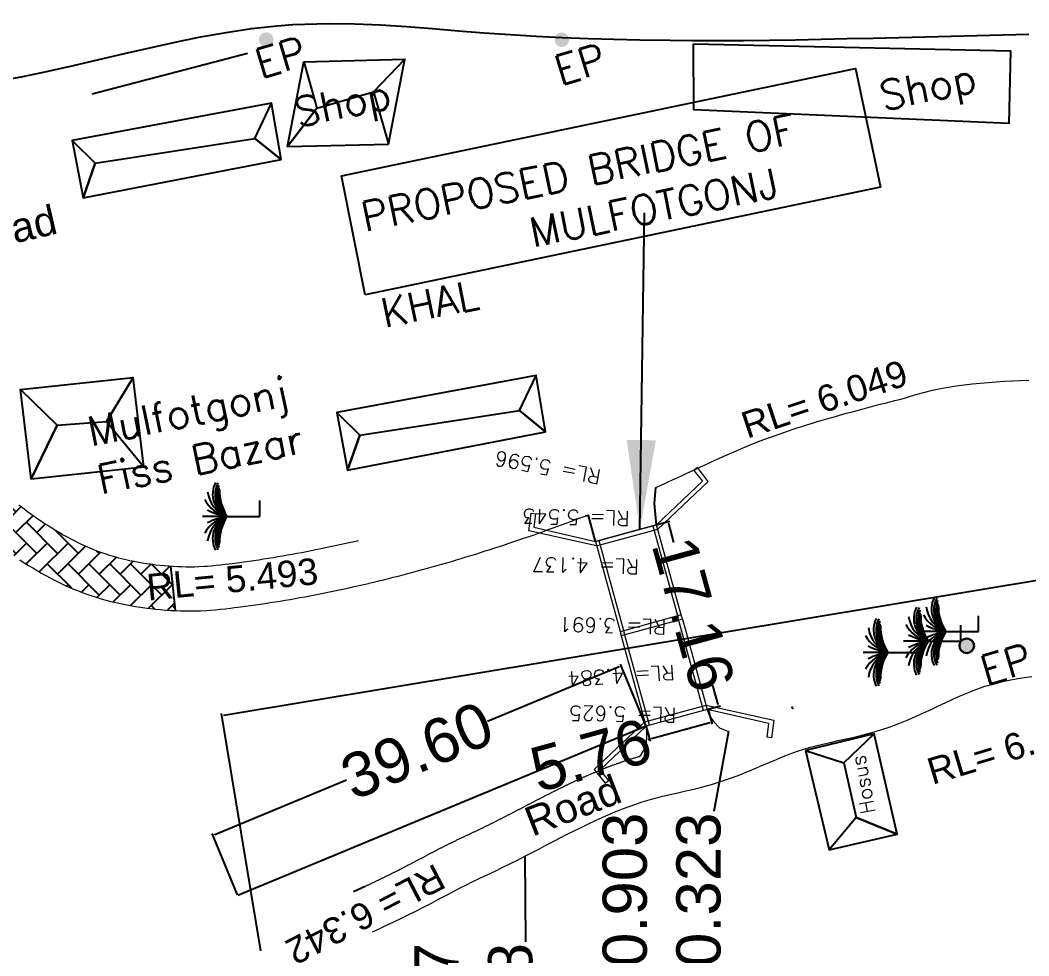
# Model space of a CAD drawing. Header units: millimetres. Extents: x 234588 to 238075, y 2578744 to 2579543.
# Drawn here: x 236611.8 to 236702.2, y 2579114.9 to 2579198.8 of the extents above; entities that cross this region are included whole.
import ezdxf

# ---------------------------------------------------------------- set-up
doc = ezdxf.new("R2010")
doc.units = ezdxf.units.MM
doc.header["$MEASUREMENT"] = 0
doc.header["$PDMODE"] = 98
doc.header["$PDSIZE"] = 0.5
for name, color, linetype in [('Boundary', 6, 'Continuous'), ('COORDINATES', 7, 'Continuous'), ('Points-NUM', 4, 'Continuous'), ('Points-TXT', 3, 'Continuous'), ('RL', 7, 'Continuous'), ('Void', 2, 'Continuous')]:
    doc.layers.add(name, color=color, linetype=linetype)
doc.layers.add('EP', color=1, linetype='Continuous', lineweight=30)
doc.styles.add('romans', font='romans.shx')
doc.styles.get("Standard").update_dxf_attribs({"font": 'arial.ttf'})
doc.dimstyles.get("Standard").update_dxf_attribs({"dimtxt": 4, "dimasz": 0.18, "dimexe": 0.18, "dimexo": 0.0625, "dimgap": 0.09, "dimtad": 0, "dimzin": 0, "dimdsep": 46, "dimtxsty": 'Standard', "dimcen": 0.09, "dimadec": 0, "dimazin": 0, "dimtfac": 1, "dimtofl": 0, "dimtmove": 0, "dimatfit": 3, "dimfxl": 1, "dimtolj": 1, "dimtzin": 0, "dimarcsym": 0})

# ---------------------------------------------------------------- blocks, each defined once
blk = doc.blocks.new('*D9')
at = {"layer": 'Defpoints', "color": 0}
for p in [(236668.803, 2579153.532), (236674.365, 2579137.264), (236673.343, 2579136.984)]:
    blk.add_point(p, dxfattribs=at)
at = {"layer": 'Points-NUM', "color": 0, "lineweight": -2}
for p, q in [((236668.863, 2579153.549), (236669.999, 2579153.86)), ((236669.873, 2579153.639), (236670.336, 2579151.951)), ((236674.317, 2579137.438), (236673.854, 2579139.126)), ((236673.403, 2579137), (236674.538, 2579137.312))]:
    blk.add_line(p, q, dxfattribs=at)
at = {"layer": 'Points-NUM', "color": 0}
for points in [[(236669.902, 2579153.647), (236669.844, 2579153.631), (236669.825, 2579153.813)], [(236674.346, 2579137.446), (236674.288, 2579137.43), (236674.365, 2579137.264)]]:
    blk.add_solid(points, dxfattribs=at)
at = {"layer": 'Points-NUM', "color": 0, "insert": (236672.095, 2579145.538), "char_height": 4, "attachment_point": 5, "rotation": 285.34051}
blk.add_mtext('\\A1;17.16', dxfattribs=at)
blk = doc.blocks.new('*D10')
at = {"layer": 'Defpoints', "color": 0}
for p in [(236673.422, 2579137.005), (236667.869, 2579135.482), (236668.189, 2579134.315)]:
    blk.add_point(p, dxfattribs=at)
at = {"layer": 'RL', "color": 0, "lineweight": -2}
for p, q in [((236673.439, 2579136.945), (236673.79, 2579135.665)), ((236667.886, 2579135.422), (236668.237, 2579134.141)), ((236673.569, 2579135.791), (236668.363, 2579134.362)), ((236668.189, 2579134.315), (236668.016, 2579134.267))]:
    blk.add_line(p, q, dxfattribs=at)
at = {"layer": 'RL', "color": 0}
for points in [[(236673.561, 2579135.82), (236673.577, 2579135.762), (236673.742, 2579135.838)], [(236668.355, 2579134.391), (236668.371, 2579134.334), (236668.189, 2579134.315)]]:
    blk.add_solid(points, dxfattribs=at)
at = {"layer": 'RL', "color": 0, "insert": (236662.92, 2579132.869), "char_height": 4, "attachment_point": 5, "rotation": 15.34051}
blk.add_mtext('\\A1;5.76', dxfattribs=at)
blk = doc.blocks.new('*D11')
at = {"layer": 'Defpoints', "color": 0}
for p in [(236665.634, 2579140.874), (236667.869, 2579135.482), (236631.287, 2579120.319)]:
    blk.add_point(p, dxfattribs=at)
at = {"layer": 'Points-NUM', "color": 0, "lineweight": -2}
for p, q in [((236665.468, 2579140.805), (236653.653, 2579135.908)), ((236667.845, 2579135.54), (236665.565, 2579141.04)), ((236629.218, 2579125.78), (236641.033, 2579130.677)), ((236631.263, 2579120.377), (236628.983, 2579125.877))]:
    blk.add_line(p, q, dxfattribs=at)
at = {"layer": 'Points-NUM', "color": 0}
for points in [[(236665.457, 2579140.832), (236665.48, 2579140.777), (236665.634, 2579140.874)], [(236629.207, 2579125.808), (236629.23, 2579125.752), (236629.052, 2579125.711)]]:
    blk.add_solid(points, dxfattribs=at)
at = {"layer": 'Points-NUM', "color": 0, "insert": (236647.343, 2579133.292), "char_height": 4, "attachment_point": 5, "rotation": 22.51298}
blk.add_mtext('\\A1;39.60', dxfattribs=at)
blk = doc.blocks.new('*D12')
at = {"layer": 'Defpoints', "color": 0}
for p in [(237131.202, 2579219.693), (237134.717, 2579198.521), (236633.375, 2579115.281)]:
    blk.add_point(p, dxfattribs=at)
at = {"layer": 'Points-NUM', "color": 0, "lineweight": -2}
for p, q in [((237131.024, 2579219.664), (236890.078, 2579179.658)), ((237134.707, 2579198.583), (237131.172, 2579219.871)), ((236630.037, 2579136.482), (236874.281, 2579177.035)), ((236633.365, 2579115.342), (236629.83, 2579136.63))]:
    blk.add_line(p, q, dxfattribs=at)
at = {"layer": 'Points-NUM', "color": 0}
for points in [[(237131.019, 2579219.693), (237131.029, 2579219.634), (237131.202, 2579219.693)], [(236630.033, 2579136.512), (236630.042, 2579136.453), (236629.86, 2579136.453)]]:
    blk.add_solid(points, dxfattribs=at)
at = {"layer": 'Points-NUM', "color": 0, "insert": (236882.179, 2579178.347), "char_height": 4, "attachment_point": 5, "rotation": 9.42713}
blk.add_mtext('\\A1;508.21', dxfattribs=at)

msp = doc.modelspace()

# ---------------------------------------------------------------- hatches: boundary and pattern name
at = {"layer": 'Points-NUM'}
h = msp.add_hatch(color=1, dxfattribs=at)
h.dxf.hatch_style = 1
h.paths.add_polyline_path([(236633.836, 2579196.355, 1), (236633.836, 2579197.668, 1)])
h = msp.add_hatch(color=1, dxfattribs=at)
h.dxf.hatch_style = 1
h.paths.add_polyline_path([(236660.32, 2579196.338, 1), (236660.32, 2579197.65, 1)])
h = msp.add_hatch(dxfattribs=at)
h.set_pattern_fill('AR-HBONE', color=256, scale=0.33, angle=90, style=0)
h.set_pattern_definition([(135, (3642288.8902, 2266386.2056), (-1.86676190233, 3e-16), [3.96, -1.32]), (225, (3642287.9568, 2266387.139), (-1.86676190233, 3e-16), [3.96, -1.32])])
h.paths.add_polyline_path([(236613.416, 2579154.033), (236611.894, 2579155.137), (236610.635, 2579156.179), (236609.5, 2579157.218), (236608.582, 2579158.1), (236607.965, 2579158.697), (236607.644, 2579159.007), (236607.319, 2579159.319), (236605.215, 2579155.847), (236605.545, 2579155.528), (236605.869, 2579155.216), (236606.193, 2579154.904), (236606.518, 2579154.594), (236606.845, 2579154.285), (236607.174, 2579153.979), (236607.506, 2579153.675), (236607.84, 2579153.375), (236608.178, 2579153.079), (236608.467, 2579152.833), (236608.867, 2579152.502), (236609.218, 2579152.221), (236609.572, 2579151.944), (236609.931, 2579151.673), (236610.113, 2579151.537), (236610.657, 2579151.142), (236611.025, 2579150.884), (236611.396, 2579150.63), (236611.77, 2579150.38), (236612.147, 2579150.135), (236612.527, 2579149.895), (236612.91, 2579149.659), (236613.312, 2579149.419), (236613.685, 2579149.202), (236614.077, 2579148.981), (236614.472, 2579148.766), (236614.87, 2579148.558), (236615.272, 2579148.356), (236615.88, 2579148.068), (236616.086, 2579147.975), (236616.499, 2579147.797), (236616.916, 2579147.628), (236617.335, 2579147.466), (236617.758, 2579147.313), (236618.122, 2579147.189), (236618.612, 2579147.032), (236619.043, 2579146.904), (236619.477, 2579146.783), (236619.912, 2579146.67), (236620.35, 2579146.565), (236620.789, 2579146.467), (236621.23, 2579146.376), (236621.672, 2579146.292), (236622.116, 2579146.216), (236622.562, 2579146.145), (236623.158, 2579146.062), (236623.455, 2579146.024), (236623.903, 2579145.974), (236624.351, 2579145.929), (236624.8, 2579145.892), (236625.25, 2579145.861), (236625.699, 2579145.837), (236625.296, 2579149.815), (236623.53, 2579149.99), (236621.596, 2579150.325), (236619.759, 2579150.801), (236618.076, 2579151.41), (236616.56, 2579152.127), (236614.972, 2579153.022)])
h.paths.add_polyline_path([(236622.703, 2579146.024), (236639.249, 2579147.634), (236638.896, 2579151.259), (236622.35, 2579149.649)], flags=9)
h = msp.add_hatch(color=1, dxfattribs=at)
h.dxf.hatch_style = 1
h.paths.add_polyline_path([(236697.25, 2579142.69, 1), (236695.938, 2579142.69, 1)])

# ---------------------------------------------------------------- linework, layer by layer
at = {"layer": 'Boundary'}
for points in [[(236609.715, 2579193.286), (236612.036, 2579193.712), (236614.291, 2579194.177), (236616.571, 2579194.684), (236618.849, 2579195.214), (236621.124, 2579195.751), (236623.4, 2579196.278), (236625.676, 2579196.782), (236627.954, 2579197.247), (236630.236, 2579197.656), (236632.524, 2579197.996), (236634.818, 2579198.25), (236636.226, 2579198.356), (236639.43, 2579198.454), (236641.747, 2579198.421), (236644.069, 2579198.321), (236646.395, 2579198.172), (236648.723, 2579197.994), (236651.052, 2579197.804), (236653.347, 2579197.624), (236655.706, 2579197.46), (236658.03, 2579197.322), (236660.352, 2579197.207), (236662.674, 2579197.113), (236664.994, 2579197.041), (236667.315, 2579196.987), (236670.038, 2579196.948), (236671.956, 2579196.934), (236674.278, 2579196.932), (236676.6, 2579196.944), (236678.922, 2579196.968), (236681.245, 2579197.003), (236683.569, 2579197.046), (236685.893, 2579197.095), (236688.217, 2579197.15), (236690.541, 2579197.208), (236692.866, 2579197.268), (236695.191, 2579197.327), (236697.515, 2579197.384), (236699.84, 2579197.438), (236702.165, 2579197.485)], [(236680.907, 2579137.234), (236681.025, 2579137)], [(236667.276, 2579132.754), (236667.279, 2579132.756), (236667.276, 2579132.754)]]:
    msp.add_lwpolyline(points, dxfattribs=at)
at = {"layer": 'Boundary', "lineweight": 20}
for points in [[(236668.736, 2579156.884), (236668.736, 2579156.884), (236669.064, 2579157.027), (236669.475, 2579157.208), (236669.802, 2579157.354), (236670.295, 2579157.577), (236670.703, 2579157.764), (236671.112, 2579157.953), (236671.519, 2579158.142), (236671.927, 2579158.332), (236672.334, 2579158.522), (236672.742, 2579158.713), (236673.149, 2579158.903), (236673.557, 2579159.092), (236673.965, 2579159.281), (236674.374, 2579159.468), (236674.783, 2579159.654), (236675.193, 2579159.838), (236675.604, 2579160.019), (236676.016, 2579160.198), (236676.43, 2579160.374), (236676.915, 2579160.576), (236677.26, 2579160.717), (236677.678, 2579160.883), (236678.097, 2579161.046), (236678.517, 2579161.205), (236678.938, 2579161.362), (236679.361, 2579161.515), (236679.784, 2579161.665), (236680.209, 2579161.813), (236680.635, 2579161.957), (236681.062, 2579162.1), (236681.489, 2579162.239), (236681.918, 2579162.376), (236682.347, 2579162.511), (236682.777, 2579162.644), (236683.208, 2579162.774), (236683.639, 2579162.903), (236684.071, 2579163.029), (236684.503, 2579163.154), (236684.936, 2579163.277), (236685.209, 2579163.354), (236685.803, 2579163.518), (236686.236, 2579163.637), (236686.67, 2579163.754), (236687.105, 2579163.87), (236687.539, 2579163.985), (236687.974, 2579164.1), (236688.409, 2579164.213), (236688.844, 2579164.326), (236689.279, 2579164.438), (236689.714, 2579164.549), (236690.15, 2579164.66), (236690.585, 2579164.771), (236691.021, 2579164.882), (236691.472, 2579165.033), (236692.155, 2579165.24), (236692.843, 2579165.425), (236693.537, 2579165.591), (236694.236, 2579165.737), (236694.939, 2579165.866), (236695.648, 2579165.979), (236696.36, 2579166.077), (236697.076, 2579166.162), (236697.795, 2579166.234), (236698.517, 2579166.296), (236699.242, 2579166.348), (236699.97, 2579166.391), (236700.699, 2579166.428), (236701.43, 2579166.459), (236702.162, 2579166.486)], [(236611.674, 2579155.327), (236611.987, 2579155.083), (236612.309, 2579154.839), (236612.457, 2579154.728), (236612.958, 2579154.365), (236613.282, 2579154.138), (236613.613, 2579153.911), (236613.947, 2579153.688), (236614.284, 2579153.469), (236614.623, 2579153.255), (236614.964, 2579153.045), (236615.324, 2579152.83), (236615.652, 2579152.639), (236615.996, 2579152.445), (236616.337, 2579152.259), (236616.677, 2579152.081), (236617.007, 2579151.916), (236617.538, 2579151.665), (236617.681, 2579151.6), (236618.03, 2579151.45), (236618.373, 2579151.31), (236618.72, 2579151.177), (236619.073, 2579151.049), (236619.367, 2579150.949), (236619.782, 2579150.816), (236620.14, 2579150.709), (236620.505, 2579150.607), (236620.872, 2579150.512), (236621.244, 2579150.423), (236621.619, 2579150.339), (236621.997, 2579150.261), (236622.378, 2579150.189), (236622.762, 2579150.123), (236623.145, 2579150.062), (236623.68, 2579149.987), (236623.925, 2579149.956), (236624.321, 2579149.912), (236624.712, 2579149.873), (236625.101, 2579149.84), (236625.49, 2579149.814), (236625.877, 2579149.793), (236626.263, 2579149.779), (236626.648, 2579149.771), (236627.031, 2579149.769), (236627.412, 2579149.774), (236627.787, 2579149.786), (236628.291, 2579149.812), (236628.546, 2579149.829), (236628.939, 2579149.862), (236629.337, 2579149.9), (236629.744, 2579149.944), (236630.161, 2579149.993), (236630.507, 2579150.036), (236631.015, 2579150.101), (236631.444, 2579150.158), (236631.873, 2579150.216), (236632.302, 2579150.277), (236632.731, 2579150.339), (236633.16, 2579150.403), (236633.589, 2579150.469), (236634.017, 2579150.537), (236634.445, 2579150.606), (236634.874, 2579150.677), (236635.302, 2579150.75), (236635.73, 2579150.825), (236636.158, 2579150.901), (236636.585, 2579150.979), (236637.013, 2579151.059), (236637.44, 2579151.14), (236637.867, 2579151.223), (236638.294, 2579151.308), (236638.721, 2579151.394), (236639.147, 2579151.482), (236639.574, 2579151.572), (236640, 2579151.663), (236640.426, 2579151.756), (236640.852, 2579151.85), (236641.277, 2579151.946), (236641.703, 2579152.044), (236642.089, 2579152.134)], [(236643.033, 2579148.287), (236643.472, 2579148.391), (236643.91, 2579148.497), (236644.348, 2579148.603), (236644.785, 2579148.712), (236645.223, 2579148.822), (236645.66, 2579148.933), (236646.096, 2579149.046), (236646.532, 2579149.161), (236646.968, 2579149.276), (236647.404, 2579149.394), (236647.839, 2579149.512), (236648.274, 2579149.633), (236648.708, 2579149.754), (236649.142, 2579149.877), (236649.576, 2579150.001), (236650.009, 2579150.127), (236650.442, 2579150.254), (236650.875, 2579150.383), (236651.307, 2579150.513), (236651.739, 2579150.644), (236652.17, 2579150.776), (236652.601, 2579150.91), (236653.032, 2579151.045), (236653.462, 2579151.181), (236653.892, 2579151.319), (236654.321, 2579151.458), (236654.75, 2579151.598), (236655.179, 2579151.739), (236655.607, 2579151.881), (236656.035, 2579152.025), (236656.462, 2579152.17), (236656.889, 2579152.316), (236657.316, 2579152.463), (236657.742, 2579152.612), (236658.167, 2579152.761), (236658.592, 2579152.912), (236659.017, 2579153.063), (236659.441, 2579153.216), (236659.865, 2579153.37), (236660.289, 2579153.525), (236660.712, 2579153.681), (236661.134, 2579153.838), (236661.556, 2579153.997), (236661.978, 2579154.156), (236662.399, 2579154.316), (236662.694, 2579154.349)], [(236611.77, 2579150.38), (236612.147, 2579150.135), (236612.527, 2579149.895), (236612.91, 2579149.659), (236613.312, 2579149.419), (236613.685, 2579149.202), (236614.077, 2579148.981), (236614.472, 2579148.766), (236614.87, 2579148.558), (236615.272, 2579148.356), (236615.88, 2579148.068), (236616.086, 2579147.975), (236616.499, 2579147.797), (236616.916, 2579147.628), (236617.335, 2579147.466), (236617.758, 2579147.313), (236618.122, 2579147.189), (236618.612, 2579147.032), (236619.043, 2579146.904), (236619.477, 2579146.783), (236619.912, 2579146.67), (236620.35, 2579146.565), (236620.789, 2579146.467), (236621.23, 2579146.376), (236621.672, 2579146.292), (236622.116, 2579146.216), (236622.562, 2579146.145), (236623.158, 2579146.062), (236623.455, 2579146.024), (236623.903, 2579145.974), (236624.351, 2579145.929), (236624.8, 2579145.892), (236625.25, 2579145.861), (236625.699, 2579145.837), (236626.149, 2579145.82), (236626.599, 2579145.811), (236627.049, 2579145.809), (236627.499, 2579145.815), (236627.948, 2579145.829), (236628.528, 2579145.858), (236628.845, 2579145.88), (236629.293, 2579145.917), (236629.741, 2579145.961), (236630.188, 2579146.009), (236630.634, 2579146.062), (236631, 2579146.107), (236631.527, 2579146.174), (236631.972, 2579146.233), (236632.418, 2579146.294), (236632.864, 2579146.357), (236633.309, 2579146.422), (236633.754, 2579146.488), (236634.198, 2579146.556), (236634.643, 2579146.627), (236635.087, 2579146.699), (236635.531, 2579146.772), (236635.974, 2579146.848), (236636.418, 2579146.925), (236636.861, 2579147.004), (236637.303, 2579147.085), (236637.746, 2579147.167), (236638.188, 2579147.252), (236638.63, 2579147.338), (236639.072, 2579147.425), (236639.513, 2579147.514), (236639.954, 2579147.605), (236640.395, 2579147.698), (236640.835, 2579147.792), (236641.276, 2579147.888), (236641.715, 2579147.986), (236642.155, 2579148.085), (236642.594, 2579148.185), (236642.988, 2579148.277)], [(236643.349, 2579117.043), (236643.96, 2579117.332), (236644.618, 2579117.644), (236645.281, 2579117.96), (236645.948, 2579118.281), (236646.619, 2579118.609), (236647.291, 2579118.944), (236647.752, 2579119.178), (236648.632, 2579119.635), (236649.285, 2579119.98), (236649.922, 2579120.318), (236650.547, 2579120.648), (236651.16, 2579120.967), (236651.766, 2579121.275), (236652.228, 2579121.503), (236652.981, 2579121.862), (236653.626, 2579122.163), (236654.348, 2579122.503), (236654.985, 2579122.81), (236655.665, 2579123.145), (236656.337, 2579123.483), (236657.002, 2579123.822), (236657.659, 2579124.162), (236658.31, 2579124.501), (236658.956, 2579124.837), (236659.595, 2579125.17), (236660.229, 2579125.498), (236660.857, 2579125.82), (236661.482, 2579126.136), (236662.102, 2579126.443), (236662.717, 2579126.742), (236663.329, 2579127.031), (236663.938, 2579127.309), (236664.543, 2579127.575), (236665.145, 2579127.829), (236665.745, 2579128.068), (236666.342, 2579128.294), (236666.937, 2579128.504), (236667.521, 2579128.696), (236668.351, 2579128.942), (236668.717, 2579129.04), (236669.355, 2579129.199), (236670.016, 2579129.354), (236670.708, 2579129.511), (236671.429, 2579129.675), (236672.176, 2579129.851), (236672.949, 2579130.045), (236673.733, 2579130.262), (236674.279, 2579130.426), (236675.332, 2579130.782), (236676.106, 2579131.071), (236676.841, 2579131.363), (236677.551, 2579131.657), (236678.237, 2579131.948), (236678.9, 2579132.231), (236679.542, 2579132.502), (236680.163, 2579132.758), (236680.766, 2579132.994), (236681.341, 2579133.206), (236682.089, 2579133.454), (236682.478, 2579133.568), (236683.082, 2579133.729), (236683.711, 2579133.882), (236684.372, 2579134.032), (236685.064, 2579134.184), (236685.785, 2579134.342), (236686.533, 2579134.512), (236687.308, 2579134.7), (236688.105, 2579134.913), (236688.9, 2579135.151), (236689.729, 2579135.431), (236690.514, 2579135.725), (236691.272, 2579136.033), (236692.004, 2579136.348), (236692.713, 2579136.667), (236693.4, 2579136.985), (236694.067, 2579137.297), (236694.714, 2579137.601), (236695.343, 2579137.892), (236695.954, 2579138.167), (236696.548, 2579138.423), (236697.175, 2579138.678), (236697.831, 2579138.92), (236698.231, 2579139.054), (236698.803, 2579139.227), (236699.376, 2579139.381), (236699.961, 2579139.521), (236700.558, 2579139.646), (236701.167, 2579139.758), (236701.788, 2579139.857), (236702.421, 2579139.944)], [(236673.343, 2579136.984), (236673.528, 2579136.46), (236673.898, 2579135.891), (236674.435, 2579135.345), (236675.263, 2579134.997)], [(236667.869, 2579135.482), (236667.92, 2579134.812), (236667.886, 2579133.9), (236667.682, 2579133.368), (236667.378, 2579132.875), (236667.271, 2579132.752)], [(236667.277, 2579132.758), (236667.277, 2579132.758), (236667.28, 2579132.755), (236667.28, 2579132.755), (236667.277, 2579132.758), (236667.277, 2579132.758), (236667.277, 2579132.758), (236667.244, 2579132.744), (236667.166, 2579132.721), (236667.088, 2579132.698), (236667.009, 2579132.675), (236666.931, 2579132.651), (236666.853, 2579132.628), (236666.774, 2579132.605), (236666.696, 2579132.582), (236666.618, 2579132.559), (236666.539, 2579132.535), (236666.461, 2579132.512), (236666.382, 2579132.489), (236666.314, 2579132.468), (236666.257, 2579132.449), (236666.2, 2579132.43), (236666.143, 2579132.412), (236666.085, 2579132.393), (236666.028, 2579132.374), (236665.971, 2579132.355), (236665.914, 2579132.337), (236665.856, 2579132.318), (236665.799, 2579132.299), (236665.742, 2579132.28), (236665.685, 2579132.261), (236665.628, 2579132.242), (236665.571, 2579132.222), (236665.514, 2579132.202), (236665.458, 2579132.182), (236665.401, 2579132.162), (236665.344, 2579132.142), (236665.287, 2579132.122), (236665.231, 2579132.101), (236665.174, 2579132.081), (236665.117, 2579132.061), (236665.06, 2579132.041), (236665.003, 2579132.021), (236664.947, 2579132), (236664.891, 2579131.979), (236664.834, 2579131.958), (236664.778, 2579131.936), (236664.722, 2579131.915), (236664.665, 2579131.894), (236664.609, 2579131.873), (236664.553, 2579131.851), (236664.496, 2579131.83), (236664.44, 2579131.809), (236664.384, 2579131.787), (236664.327, 2579131.766), (236664.271, 2579131.744), (236664.215, 2579131.722), (236664.159, 2579131.699), (236664.103, 2579131.677), (236664.047, 2579131.655), (236663.991, 2579131.632), (236663.935, 2579131.61), (236663.879, 2579131.587), (236663.823, 2579131.565), (236663.767, 2579131.543), (236663.711, 2579131.52), (236663.655, 2579131.498), (236663.6, 2579131.475), (236663.544, 2579131.451), (236663.488, 2579131.428), (236663.433, 2579131.404), (236663.377, 2579131.381), (236663.322, 2579131.358), (236663.266, 2579131.334), (236663.21, 2579131.311), (236663.155, 2579131.287), (236663.099, 2579131.264), (236663.044, 2579131.241), (236662.988, 2579131.217), (236662.933, 2579131.193), (236662.877, 2579131.169), (236662.822, 2579131.144), (236662.767, 2579131.12), (236662.711, 2579131.096), (236662.656, 2579131.071), (236662.601, 2579131.047), (236662.545, 2579131.023), (236662.49, 2579130.998), (236662.435, 2579130.974), (236662.379, 2579130.95), (236662.324, 2579130.925), (236662.269, 2579130.9), (236662.214, 2579130.875), (236662.159, 2579130.85), (236662.104, 2579130.825), (236662.049, 2579130.8), (236661.994, 2579130.775), (236661.939, 2579130.75), (236661.884, 2579130.724), (236661.829, 2579130.699), (236661.774, 2579130.674), (236661.719, 2579130.649), (236661.664, 2579130.624), (236661.609, 2579130.598), (236661.554, 2579130.572), (236661.5, 2579130.546), (236661.445, 2579130.521), (236661.39, 2579130.495), (236661.335, 2579130.469), (236661.28, 2579130.443), (236661.226, 2579130.417), (236661.171, 2579130.391), (236661.116, 2579130.365), (236661.061, 2579130.34), (236661.007, 2579130.314), (236660.952, 2579130.287), (236660.897, 2579130.261), (236660.843, 2579130.234), (236660.788, 2579130.208), (236660.734, 2579130.181), (236660.679, 2579130.155), (236660.625, 2579130.128), (236660.57, 2579130.102), (236660.515, 2579130.075), (236660.461, 2579130.049), (236660.406, 2579130.022), (236660.352, 2579129.996), (236660.297, 2579129.969), (236660.243, 2579129.942), (236660.189, 2579129.915), (236660.134, 2579129.888), (236660.08, 2579129.861), (236660.025, 2579129.834), (236659.971, 2579129.807), (236659.917, 2579129.78), (236659.862, 2579129.753), (236659.808, 2579129.726), (236659.754, 2579129.699), (236659.699, 2579129.672), (236659.645, 2579129.644), (236659.591, 2579129.617), (236659.536, 2579129.59), (236659.482, 2579129.562), (236659.428, 2579129.535), (236659.374, 2579129.507), (236659.32, 2579129.48), (236659.265, 2579129.453), (236659.211, 2579129.425), (236659.157, 2579129.398), (236659.103, 2579129.37), (236659.048, 2579129.343), (236658.994, 2579129.315), (236658.94, 2579129.287), (236658.886, 2579129.259), (236658.832, 2579129.232), (236658.778, 2579129.204), (236658.724, 2579129.176), (236658.669, 2579129.149), (236658.615, 2579129.121), (236658.561, 2579129.093), (236658.507, 2579129.065), (236658.453, 2579129.038), (236658.399, 2579129.01), (236658.345, 2579128.982), (236658.291, 2579128.954), (236658.237, 2579128.926), (236658.183, 2579128.898), (236658.129, 2579128.87), (236658.075, 2579128.842), (236658.021, 2579128.814), (236657.967, 2579128.786), (236657.912, 2579128.758), (236657.858, 2579128.73), (236657.804, 2579128.702), (236657.75, 2579128.674), (236657.696, 2579128.646), (236657.642, 2579128.618), (236657.588, 2579128.59), (236657.534, 2579128.562), (236657.48, 2579128.533), (236657.426, 2579128.505), (236657.372, 2579128.477), (236657.318, 2579128.449), (236657.264, 2579128.421), (236657.21, 2579128.393), (236657.156, 2579128.365), (236657.102, 2579128.337), (236657.048, 2579128.308), (236656.994, 2579128.28), (236656.94, 2579128.252), (236656.886, 2579128.224), (236656.832, 2579128.196), (236656.779, 2579128.168), (236656.725, 2579128.14), (236656.671, 2579128.112), (236656.617, 2579128.083), (236656.563, 2579128.055), (236656.509, 2579128.027), (236656.455, 2579127.999), (236656.401, 2579127.971), (236656.347, 2579127.943), (236656.293, 2579127.915), (236656.239, 2579127.887), (236656.185, 2579127.859), (236656.131, 2579127.831), (236656.077, 2579127.802), (236656.023, 2579127.774), (236655.969, 2579127.746), (236655.915, 2579127.718), (236655.861, 2579127.69), (236655.807, 2579127.662), (236655.752, 2579127.634), (236655.698, 2579127.606), (236655.644, 2579127.578), (236655.59, 2579127.551), (236655.536, 2579127.523), (236655.482, 2579127.495), (236655.428, 2579127.467), (236655.374, 2579127.439), (236655.32, 2579127.411), (236655.266, 2579127.383), (236655.212, 2579127.355), (236655.158, 2579127.327), (236655.104, 2579127.3), (236655.049, 2579127.272), (236654.995, 2579127.244), (236654.941, 2579127.217), (236654.887, 2579127.189), (236654.833, 2579127.161), (236654.779, 2579127.134), (236654.725, 2579127.106), (236654.67, 2579127.079), (236654.616, 2579127.051), (236654.562, 2579127.023), (236654.508, 2579126.996), (236654.454, 2579126.969), (236654.399, 2579126.941), (236654.345, 2579126.914), (236654.291, 2579126.887), (236654.237, 2579126.859), (236654.182, 2579126.832), (236654.128, 2579126.805), (236654.074, 2579126.777), (236654.02, 2579126.75), (236653.965, 2579126.723), (236653.911, 2579126.696), (236653.857, 2579126.669), (236653.802, 2579126.642), (236653.748, 2579126.615), (236653.693, 2579126.588), (236653.639, 2579126.561), (236653.585, 2579126.534), (236653.53, 2579126.508), (236653.476, 2579126.481), (236653.421, 2579126.454), (236653.367, 2579126.427), (236653.312, 2579126.4), (236653.258, 2579126.373), (236653.207, 2579126.349), (236653.156, 2579126.324), (236653.106, 2579126.3), (236653.055, 2579126.275), (236653.004, 2579126.251), (236652.954, 2579126.227), (236652.903, 2579126.202), (236652.852, 2579126.178), (236652.802, 2579126.153), (236652.751, 2579126.129), (236652.701, 2579126.105), (236652.65, 2579126.08), (236652.592, 2579126.053), (236652.533, 2579126.025), (236652.474, 2579125.998), (236652.416, 2579125.97), (236652.357, 2579125.942), (236652.298, 2579125.915), (236652.239, 2579125.887), (236652.181, 2579125.86), (236652.122, 2579125.832), (236652.063, 2579125.804), (236652.004, 2579125.777), (236651.946, 2579125.749), (236651.891, 2579125.723), (236651.836, 2579125.698), (236651.781, 2579125.672), (236651.726, 2579125.647), (236651.672, 2579125.621), (236651.617, 2579125.595), (236651.562, 2579125.57), (236651.507, 2579125.544), (236651.452, 2579125.518), (236651.398, 2579125.493), (236651.343, 2579125.467), (236651.287, 2579125.441), (236651.221, 2579125.41), (236651.155, 2579125.378), (236651.088, 2579125.346), (236651.022, 2579125.315), (236650.956, 2579125.283), (236650.889, 2579125.252), (236650.823, 2579125.22), (236650.757, 2579125.188), (236650.69, 2579125.157), (236650.624, 2579125.125), (236650.558, 2579125.094), (236650.494, 2579125.063), (236650.452, 2579125.042), (236650.409, 2579125.021), (236650.367, 2579125), (236650.324, 2579124.979), (236650.282, 2579124.958), (236650.239, 2579124.937), (236650.196, 2579124.916), (236650.154, 2579124.895), (236650.111, 2579124.874), (236650.069, 2579124.853), (236650.026, 2579124.832), (236649.982, 2579124.81), (236649.928, 2579124.783), (236649.874, 2579124.755), (236649.82, 2579124.728), (236649.766, 2579124.701), (236649.712, 2579124.673), (236649.658, 2579124.646), (236649.604, 2579124.618), (236649.55, 2579124.591), (236649.497, 2579124.564), (236649.443, 2579124.536), (236649.389, 2579124.509), (236649.335, 2579124.481), (236649.281, 2579124.453), (236649.227, 2579124.425), (236649.174, 2579124.397), (236649.12, 2579124.369), (236649.066, 2579124.342), (236649.013, 2579124.314), (236648.959, 2579124.286), (236648.905, 2579124.258), (236648.852, 2579124.23), (236648.798, 2579124.202), (236648.744, 2579124.174), (236648.691, 2579124.146), (236648.637, 2579124.118), (236648.584, 2579124.089), (236648.53, 2579124.061), (236648.477, 2579124.033), (236648.423, 2579124.005), (236648.37, 2579123.976), (236648.316, 2579123.948), (236648.263, 2579123.92), (236648.209, 2579123.892), (236648.156, 2579123.863), (236648.102, 2579123.835), (236648.049, 2579123.807), (236647.995, 2579123.779), (236647.942, 2579123.75), (236647.888, 2579123.722), (236647.835, 2579123.693), (236647.781, 2579123.665), (236647.728, 2579123.637), (236647.675, 2579123.608), (236647.621, 2579123.58), (236647.568, 2579123.552), (236647.514, 2579123.523), (236647.461, 2579123.495), (236647.407, 2579123.467), (236647.354, 2579123.438), (236647.3, 2579123.41), (236647.247, 2579123.382), (236647.193, 2579123.354), (236647.14, 2579123.325), (236647.086, 2579123.297), (236647.033, 2579123.269), (236646.979, 2579123.241), (236646.926, 2579123.212), (236646.872, 2579123.184), (236646.819, 2579123.156), (236646.756, 2579123.123), (236646.684, 2579123.086), (236646.613, 2579123.049), (236646.542, 2579123.012), (236646.47, 2579122.975), (236646.399, 2579122.937), (236646.328, 2579122.9), (236646.256, 2579122.863), (236646.185, 2579122.826), (236646.114, 2579122.789), (236646.042, 2579122.752), (236645.971, 2579122.715), (236645.921, 2579122.689), (236645.885, 2579122.671), (236645.849, 2579122.653), (236645.813, 2579122.634), (236645.776, 2579122.616), (236645.74, 2579122.598), (236645.704, 2579122.579), (236645.668, 2579122.561), (236645.632, 2579122.543), (236645.596, 2579122.524), (236645.56, 2579122.506), (236645.524, 2579122.488), (236645.475, 2579122.464), (236645.421, 2579122.437), (236645.367, 2579122.41), (236645.313, 2579122.383), (236645.259, 2579122.356), (236645.205, 2579122.329), (236645.151, 2579122.302), (236645.097, 2579122.275), (236645.043, 2579122.248), (236644.989, 2579122.221), (236644.935, 2579122.194), (236644.881, 2579122.167), (236644.826, 2579122.141), (236644.772, 2579122.114), (236644.718, 2579122.087), (236644.664, 2579122.061), (236644.609, 2579122.034), (236644.555, 2579122.008), (236644.501, 2579121.981), (236644.447, 2579121.955), (236644.392, 2579121.928), (236644.338, 2579121.902), (236644.284, 2579121.875), (236644.229, 2579121.849), (236644.175, 2579121.822), (236644.121, 2579121.796), (236644.066, 2579121.77), (236644.012, 2579121.744), (236643.957, 2579121.718), (236643.903, 2579121.691), (236643.848, 2579121.665), (236643.794, 2579121.639), (236643.74, 2579121.613), (236643.685, 2579121.587), (236643.631, 2579121.56), (236643.576, 2579121.534), (236643.522, 2579121.508), (236643.467, 2579121.482), (236643.413, 2579121.456), (236643.358, 2579121.43), (236643.303, 2579121.404), (236643.249, 2579121.378), (236643.194, 2579121.352), (236643.14, 2579121.326), (236643.085, 2579121.3), (236643.031, 2579121.274), (236642.976, 2579121.248), (236642.922, 2579121.222), (236642.867, 2579121.196), (236642.812, 2579121.17), (236642.758, 2579121.144), (236642.703, 2579121.118)]]:
    msp.add_lwpolyline(points, dxfattribs=at)
at = {"layer": 'Boundary', "lineweight": 25}
for points in [[(236668.803, 2579153.532), (236668.635, 2579155.447), (236668.736, 2579156.884)], [(236663.329, 2579152.031), (236662.706, 2579154.35), (236662.399, 2579154.316)], [(236642.703, 2579121.118), (236641.662, 2579120.625)]]:
    msp.add_lwpolyline(points, dxfattribs=at)
at = {"layer": 'EP', "lineweight": 25}
msp.add_lwpolyline([(236642.703, 2579174.143), (236640.59, 2579184.787), (236686.642, 2579194.415), (236688.863, 2579183.794)], close=True, dxfattribs=at)
at = {"layer": 'EP'}
msp.add_circle((236696.594, 2579142.69, 18.491), 0.656, dxfattribs=at)
at = {"layer": 'Points-NUM'}
for p, q in [((236625.699, 2579145.837), (236625.295, 2579149.827)), ((236667.869, 2579135.482), (236631.287, 2579120.319))]:
    msp.add_line(p, q, dxfattribs=at)
for points in [[(236672.117, 2579196.643), (236700.51, 2579196), (236700.373, 2579189.487), (236672.142, 2579190.72), (236672.117, 2579196.643)], [(236618.228, 2579192.155), (236632.145, 2579195.787)], [(236635.748, 2579187.42), (236637.214, 2579195.028), (236646.257, 2579195.242)], [(236637.214, 2579195.028), (236638.368, 2579190.855), (236635.748, 2579187.42), (236638.368, 2579190.855), (236643.456, 2579192.343), (236646.257, 2579195.242), (236643.456, 2579192.343), (236644.792, 2579187.634)], [(236644.792, 2579187.634), (236646.257, 2579195.242)], [(236616.446, 2579187.982), (236618.514, 2579185.942), (236617.426, 2579182.823), (236618.514, 2579185.942), (236632.829, 2579188.16), (236635.169, 2579186.257), (236632.829, 2579188.16), (236634.319, 2579191.3)], [(236635.748, 2579187.42), (236644.792, 2579187.634)], [(236640.147, 2579163.589), (236642.215, 2579161.55), (236641.127, 2579158.431), (236642.215, 2579161.55), (236656.53, 2579163.768), (236658.87, 2579161.864), (236656.53, 2579163.768), (236658.02, 2579166.908)], [(236612.767, 2579157.653), (236611.823, 2579165.665), (236621.917, 2579166.742)], [(236611.823, 2579165.665), (236615.092, 2579162.449), (236612.767, 2579157.653), (236615.092, 2579162.449), (236619.531, 2579162.78), (236621.917, 2579166.742), (236619.531, 2579162.78), (236622.861, 2579158.73)], [(236622.861, 2579158.73), (236621.917, 2579166.742)], [(236612.767, 2579157.653), (236622.861, 2579158.73)], [(236682.153, 2579133.289), (236685.575, 2579132.212), (236688.316, 2579134.791), (236685.575, 2579132.212), (236686.682, 2579127.31), (236690.374, 2579125.806), (236686.682, 2579127.31), (236684.271, 2579124.409)]]:
    msp.add_lwpolyline(points, dxfattribs=at)
for points in [[(236617.426, 2579182.823), (236635.169, 2579186.257), (236634.319, 2579191.3), (236616.446, 2579187.982)], [(236641.127, 2579158.431), (236658.87, 2579161.864), (236658.02, 2579166.908), (236640.147, 2579163.589)], [(236682.153, 2579133.289), (236684.271, 2579124.409), (236690.374, 2579125.806), (236688.316, 2579134.791)]]:
    msp.add_lwpolyline(points, close=True, dxfattribs=at)
at = {"layer": 'Points-TXT'}
for p, q in [((236633.266, 2579154.281), (236633.266, 2579155.7)), ((236630.331, 2579154.281), (236628.115, 2579154.281)), ((236697.663, 2579143.956), (236697.663, 2579145.375)), ((236696.08, 2579143.103), (236696.08, 2579144.522)), ((236692.476, 2579142.094), (236692.476, 2579143.514)), ((236694.727, 2579143.956), (236692.512, 2579143.956)), ((236693.145, 2579143.103), (236690.929, 2579143.103)), ((236689.54, 2579142.094), (236687.325, 2579142.094))]:
    msp.add_line(p, q, dxfattribs=at)
for points in [[(236630.331, 2579154.281), (236633.266, 2579154.281)], [(236694.728, 2579143.956), (236697.663, 2579143.956)], [(236693.145, 2579143.103), (236696.08, 2579143.103)], [(236689.541, 2579142.094), (236692.476, 2579142.094)]]:
    msp.add_lwpolyline(points, dxfattribs=at)
for centre, radius, start, end in [((236631.251, 2579156.297), 2.216, 152.51903, 245.47853), ((236631.551, 2579156.229), 2.298, 152.7344, 237.94211), ((236631.837, 2579156.168), 2.414, 158.1818, 231.40283), ((236631.293, 2579156.847), 2.741, 187.50693, 249.44552), ((236632.834, 2579156.381), 3.267, 172.31808, 220.00223), ((236633.921, 2579156.593), 4.27, 178.77795, 212.78557), ((236630.927, 2579157.185), 2.956, 208.24918, 257.71403), ((236630.927, 2579151.378), 2.956, 102.28597, 151.75082), ((236631.251, 2579160.129), 5.92, 242.95487, 261.06429), ((236631.251, 2579148.433), 5.92, 98.93571, 117.04513), ((236631.293, 2579151.715), 2.741, 110.55448, 172.49307), ((236631.251, 2579152.265), 2.216, 114.52147, 207.48097), ((236631.551, 2579152.333), 2.298, 122.05789, 207.2656), ((236631.837, 2579152.394), 2.414, 128.59717, 201.8182), ((236632.834, 2579152.181), 3.267, 139.99777, 187.68192), ((236633.921, 2579151.969), 4.27, 147.21443, 181.22205), ((236694.065, 2579145.119), 2.216, 152.51903, 245.47853), ((236695.69, 2579146.522), 2.741, 187.50693, 249.44552), ((236695.648, 2579145.972), 2.216, 152.51903, 245.47853), ((236695.948, 2579145.904), 2.298, 152.7344, 237.94211), ((236696.234, 2579145.843), 2.414, 158.1818, 231.40283), ((236697.231, 2579146.056), 3.267, 172.31808, 220.00223), ((236698.318, 2579146.268), 4.27, 178.77795, 212.78557), ((236694.107, 2579145.669), 2.741, 187.50693, 249.44552), ((236694.365, 2579145.051), 2.298, 152.7344, 237.94211), ((236694.651, 2579144.99), 2.414, 158.1818, 231.40283), ((236695.648, 2579145.203), 3.267, 172.31808, 220.00223), ((236696.735, 2579145.415), 4.27, 178.77795, 212.78557), ((236695.323, 2579146.86), 2.956, 208.24918, 257.71403), ((236690.46, 2579144.11), 2.216, 152.51903, 245.47853), ((236690.761, 2579144.042), 2.298, 152.7344, 237.94211), ((236691.047, 2579143.981), 2.414, 158.1818, 231.40283), ((236692.044, 2579144.195), 3.267, 172.31808, 220.00223), ((236693.131, 2579144.407), 4.27, 178.77795, 212.78557), ((236693.741, 2579146.007), 2.956, 208.24918, 257.71403), ((236695.648, 2579149.804), 5.92, 242.95487, 261.06429), ((236690.136, 2579144.998), 2.956, 208.24918, 257.71403), ((236690.503, 2579144.661), 2.741, 187.50693, 249.44552), ((236694.065, 2579148.951), 5.92, 242.95487, 261.06429), ((236695.323, 2579141.053), 2.956, 102.28597, 151.75082), ((236695.648, 2579138.108), 5.92, 98.93571, 117.04513), ((236695.69, 2579141.39), 2.741, 110.55448, 172.49307), ((236695.648, 2579141.94), 2.216, 114.52147, 207.48097), ((236695.948, 2579142.008), 2.298, 122.05789, 207.2656), ((236696.234, 2579142.069), 2.414, 128.59717, 201.8182), ((236697.231, 2579141.856), 3.267, 139.99777, 187.68192), ((236698.318, 2579141.644), 4.27, 147.21443, 181.22205), ((236690.46, 2579147.942), 5.92, 242.95487, 261.06429), ((236693.741, 2579140.2), 2.956, 102.28597, 151.75082), ((236694.065, 2579137.255), 5.92, 98.93571, 117.04513), ((236694.107, 2579140.537), 2.741, 110.55448, 172.49307), ((236694.065, 2579141.087), 2.216, 114.52147, 207.48097), ((236694.365, 2579141.155), 2.298, 122.05789, 207.2656), ((236694.651, 2579141.216), 2.414, 128.59717, 201.8182), ((236695.648, 2579141.003), 3.267, 139.99777, 187.68192), ((236696.735, 2579140.791), 4.27, 147.21443, 181.22205), ((236690.136, 2579139.191), 2.956, 102.28597, 151.75082), ((236690.46, 2579136.246), 5.92, 98.93571, 117.04513), ((236690.503, 2579139.528), 2.741, 110.55448, 172.49307), ((236690.46, 2579140.079), 2.216, 114.52147, 207.48097), ((236690.761, 2579140.147), 2.298, 122.05789, 207.2656), ((236691.047, 2579140.208), 2.414, 128.59717, 201.8182), ((236692.044, 2579139.994), 3.267, 139.99777, 187.68192), ((236693.131, 2579139.782), 4.27, 147.21443, 181.22205)]:
    msp.add_arc(centre, radius, start, end, dxfattribs=at)
at = {"layer": 'Void', "lineweight": 18}
for p, q in [((236663.329, 2579152.031), (236668.803, 2579153.532)), ((236668.485, 2579153.445), (236670.753, 2579145.177)), ((236663.647, 2579152.118), (236665.916, 2579143.85)), ((236673.024, 2579136.896), (236670.756, 2579145.165)), ((236668.187, 2579135.569), (236665.919, 2579143.838))]:
    msp.add_line(p, q, dxfattribs=at)
for points in [[(236663.434, 2579151.649), (236668.908, 2579153.15), (236673.446, 2579157.411), (236672.465, 2579158.653), (236672.154, 2579158.407), (236672.911, 2579157.449), (236668.803, 2579153.532)], [(236663.434, 2579151.649), (236657.357, 2579152.998), (236657.567, 2579154.566), (236657.959, 2579154.513), (236657.798, 2579153.303), (236663.329, 2579152.031)], [(236671.073, 2579145.258), (236670.724, 2579146.531), (236668.803, 2579153.532), (236666.066, 2579152.781)], [(236666.066, 2579152.781), (236663.329, 2579152.031), (236665.599, 2579143.756)], [(236671.02, 2579145.449), (236665.547, 2579143.947)], [(236671.02, 2579145.449), (236665.547, 2579143.947)], [(236671.073, 2579145.258), (236671.422, 2579143.985), (236673.343, 2579136.984), (236670.606, 2579136.233)], [(236671.125, 2579145.067), (236665.651, 2579143.565)], [(236670.606, 2579136.233), (236667.869, 2579135.482), (236665.599, 2579143.756)], [(236667.764, 2579135.864), (236673.238, 2579137.366), (236679.315, 2579136.017), (236679.105, 2579134.448), (236678.713, 2579134.501), (236678.874, 2579135.712), (236673.343, 2579136.984)], [(236667.764, 2579135.864), (236663.226, 2579131.603), (236664.207, 2579130.361), (236664.518, 2579130.607), (236663.761, 2579131.565), (236667.869, 2579135.482)]]:
    msp.add_lwpolyline(points, dxfattribs=at)

# ---------------------------------------------------------------- texts
at = {"layer": 'COORDINATES', "char_height": 3.96, "attachment_point": 9, "rotation": 90}
for s, insert in [('\\A1;E=236930.903\\PN=2580010.323', (236674.595, 2579127.74)), ('\\A1;E=236922.437\\PN=2580024.158', (236657.731, 2579116.053))]:
    msp.add_mtext(s, dxfattribs=dict(at, insert=insert))
at = {"layer": 'EP', "color": 2, "lineweight": 25, "insert": (236642.136, 2579182.374), "char_height": 2.64, "attachment_point": 1, "rotation": 11.60123, "style": 'romans'}
msp.add_mtext_dynamic_manual_height_columns('{\\C7;PROPOSED BRIDGE OF          MULFOTGONJ KHAL}', width=34.64147, gutter_width=33, heights=[7.642], dxfattribs=at).dxf.set("width", 45.72674)
at = {"layer": 'EP', "char_height": 2.64, "attachment_point": 1}
for s, width, heights, insert, rotation, own_width in [('B.C Road', 12.36822, [0.586], (236599.11, 2579178.651), 12.94347, 16.32605), ('Road', 9.69937, [0], (236656.714, 2579128.026), 21.17218, 12.80317)]:
    msp.add_mtext_dynamic_manual_height_columns(s, width=width, gutter_width=1, heights=heights, dxfattribs=dict(at, insert=insert, rotation=rotation)).dxf.set("width", own_width)
at = {"layer": 'Points-NUM', "color": 2, "insert": (236688.592, 2579193.217), "char_height": 2.64, "attachment_point": 1, "rotation": 11.60123, "style": 'romans'}
msp.add_mtext_dynamic_manual_height_columns('Shop', width=24.95139, gutter_width=27.61, heights=[0], dxfattribs=at).dxf.set("width", 32.93584)
at = {"layer": 'Points-NUM', "color": 0, "insert": (236636.151, 2579191.734), "char_height": 2.64, "attachment_point": 1, "rotation": 11.60123, "style": 'romans'}
msp.add_mtext_dynamic_manual_height_columns('Shop', width=24.95139, gutter_width=27.61, heights=[0], dxfattribs=at).dxf.set("width", 32.93584)
at = {"layer": 'Points-NUM', "attachment_point": 1, "style": 'romans'}
for s, width, heights, insert, char_height, rotation, own_width in [('{\\C7;Mulfotgonj\\PFiss Bazar}', 18.48402, [7.197], (236617.609, 2579163.137), 2.64, 11.60123, 24.39891), ('{\\C7;Hosus}', 4.758, [0.89], (236687.136, 2579127.512), 1.32, 100.51196, 6.28055)]:
    msp.add_mtext_dynamic_manual_height_columns(s, width=width, gutter_width=33, heights=heights, dxfattribs=dict(at, insert=insert, char_height=char_height, rotation=rotation)).dxf.set("width", own_width)
at = {"layer": 'RL'}
for s, rotation, p in [('RL= 6.049', 18.51425, (236676.915, 2579161.236)), ('RL= 5.493', 5.55801, (236623.244, 2579146.729)), ('RL= 6.447', 16.77591, (236693.513, 2579130.217)), ('RL= 6.342', 207.4347, (236649.007, 2579123.22))]:
    msp.add_text(s, height=2.376, rotation=rotation, dxfattribs=at).set_placement(p)
at = {"layer": 'RL', "style": 'romans'}
for s, rotation, p in [('RL= 5.596', 169.65717, (236663.924, 2579158.443)), ('RL= 5.543', 178.59877, (236666.43, 2579154.746)), ('RL= 4.137', 178.59877, (236667.281, 2579150.416)), ('RL= 3.691', 178.59877, (236669.713, 2579145.022)), ('RL= 4.384', 183.64977, (236670.405, 2579140.964)), ('RL= 5.625', 178.85687, (236670.623, 2579137.131))]:
    msp.add_text(s, height=1.32, rotation=rotation, dxfattribs=at).set_placement(p)
at = {"layer": 'RL', "char_height": 2.64, "attachment_point": 1, "rotation": 16.77591, "style": 'romans'}
for insert in [(236632.582, 2579196.028), (236659.417, 2579195.412), (236697.577, 2579141.646)]:
    msp.add_mtext_dynamic_manual_height_columns('EP', width=4.0017, gutter_width=33, heights=[0], dxfattribs=dict(at, insert=insert)).dxf.set("width", 5.28225)

# ---------------------------------------------------------------- dimensions: what is measured, and where the dimension line sits
at = {"layer": 'Points-NUM'}
dim = msp.add_linear_dim(base=(237131.202, 2579219.693), p1=(236633.375, 2579115.281), p2=(237134.717, 2579198.521), angle=9.42713, dimstyle='Standard', dxfattribs=at)
dim.commit()
dim.dimension.update_dxf_attribs({"geometry": '*D12', "text_midpoint": (236882.179, 2579178.347), "dimtype": 161})
for p1, p2, distance, picture, middle in [((236668.803, 2579153.532), (236673.343, 2579136.984), 1.06, '*D9', (236672.095, 2579145.538)), ((236631.287, 2579120.319), (236667.869, 2579135.482), 5.836, '*D11', (236647.343, 2579133.292))]:
    dim = msp.add_aligned_dim(p1=p1, p2=p2, distance=distance, dimstyle='Standard', dxfattribs=at)
    dim.commit()
    dim.dimension.update_dxf_attribs({"geometry": picture, "text_midpoint": middle})
at = {"layer": 'RL'}
dim = msp.add_aligned_dim(p1=(236673.422, 2579137.005), p2=(236667.869, 2579135.482), distance=1.21, dimstyle='Standard', dxfattribs=at)
dim.commit()
dim.dimension.update_dxf_attribs({"geometry": '*D10', "text_midpoint": (236662.92, 2579132.869)})

# ---------------------------------------------------------------- leaders
at = {"layer": 'COORDINATES'}
msp.add_leader([(236667.317, 2579153.125), (236667.74, 2579181.499)], dimstyle='Standard', override={"dimasz": 8, "dimgap": 0.09, "dimtad": 0}, dxfattribs=at)
at = {"layer": 'COORDINATES', "annotation_type": 0, "has_hookline": 1, "hookline_direction": 1, "horizontal_direction": (0, 1, 0)}
for points, text_width in [([(236675.263, 2579134.997), (236673.935, 2579127.83)], 38.857), ([(236657.002, 2579123.822), (236657.071, 2579116.143)], 38.865)]:
    msp.add_leader(points, dimstyle='Standard', override={"dimgap": 0.09, "dimtad": 0}, dxfattribs=dict(at, text_width=text_width))

doc.saveas('drawing.dxf')
